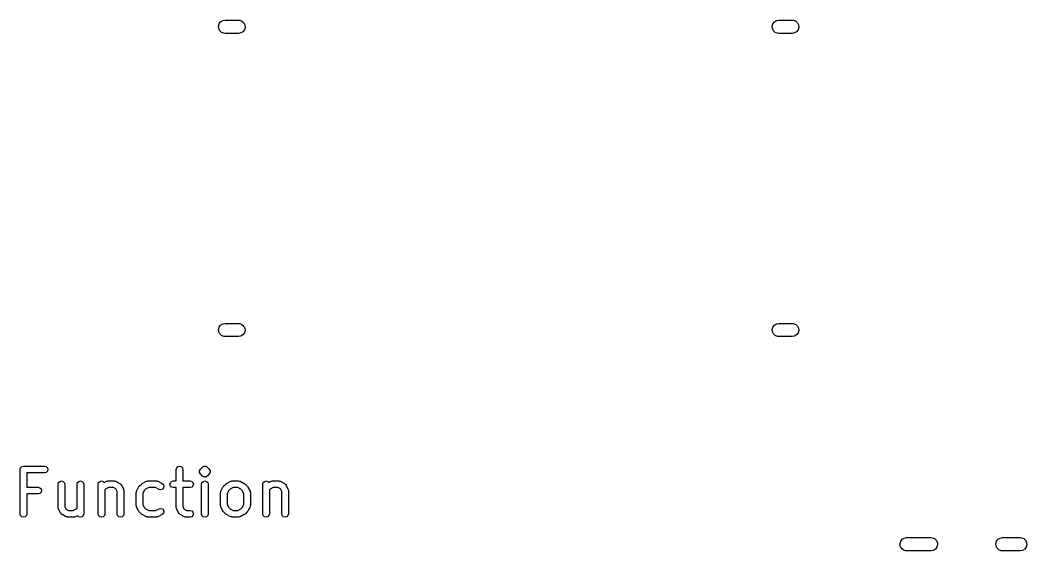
# Model space of a CAD drawing. Extents: x 0.14 to 1.97, y 0.72 to 5.
# Drawn here: x 0.155 to 1.945, y 1.867 to 2.811 of the extents above; entities that cross this region are included whole.
import ezdxf

# ---------------------------------------------------------------- set-up
doc = ezdxf.new("R2010")
doc.units = 0
doc.header["$MEASUREMENT"] = 0
doc.layers.add('BLACK', color=7, linetype='CONTINUOUS')

msp = doc.modelspace()

# ---------------------------------------------------------------- linework, layer by layer
at = {"layer": 'BLACK', "linetype": 'CONTINUOUS'}
for p, q in [((0.511751, 2.80796), (0.515433, 2.81023)), ((0.515433, 2.81023), (0.519685, 2.81102)), ((0.519685, 2.81102), (0.543307, 2.81102)), ((0.543307, 2.81102), (0.545601, 2.8108)), ((0.545601, 2.8108), (0.549618, 2.8092)), ((1.496, 2.80796), (1.49969, 2.81023)), ((1.49969, 2.81023), (1.50394, 2.81102)), ((1.50394, 2.81102), (1.52756, 2.81102)), ((1.52756, 2.81102), (1.52985, 2.8108)), ((1.52985, 2.8108), (1.53387, 2.8092)), ((0.50793, 2.80037), (0.509133, 2.80452)), ((0.508304, 2.79606), (0.50793, 2.80037)), ((0.510203, 2.79217), (0.508304, 2.79606)), ((0.509133, 2.80452), (0.511751, 2.80796)), ((0.513374, 2.78923), (0.510203, 2.79217)), ((0.549618, 2.8092), (0.552789, 2.80625)), ((0.553859, 2.79391), (0.551241, 2.79046)), ((0.552789, 2.80625), (0.554689, 2.80237)), ((0.555062, 2.79806), (0.553859, 2.79391)), ((0.554689, 2.80237), (0.555062, 2.79806)), ((1.49218, 2.80037), (1.49339, 2.80452)), ((1.49256, 2.79606), (1.49218, 2.80037)), ((1.49445, 2.79217), (1.49256, 2.79606)), ((1.49339, 2.80452), (1.496, 2.80796)), ((1.49763, 2.78923), (1.49445, 2.79217)), ((1.53387, 2.8092), (1.53704, 2.80625)), ((1.53811, 2.79391), (1.53549, 2.79046)), ((1.53704, 2.80625), (1.53894, 2.80237)), ((1.53931, 2.79806), (1.53811, 2.79391)), ((1.53894, 2.80237), (1.53931, 2.79806)), ((0.517391, 2.78763), (0.513374, 2.78923)), ((0.519685, 2.7874), (0.517391, 2.78763)), ((0.543307, 2.7874), (0.519685, 2.7874)), ((0.547559, 2.78819), (0.543307, 2.7874)), ((0.551241, 2.79046), (0.547559, 2.78819)), ((1.50164, 2.78763), (1.49763, 2.78923)), ((1.50394, 2.7874), (1.50164, 2.78763)), ((1.52756, 2.7874), (1.50394, 2.7874)), ((1.53181, 2.78819), (1.52756, 2.7874)), ((1.53549, 2.79046), (1.53181, 2.78819)), ((0.50793, 2.261), (0.509133, 2.26515)), ((0.508304, 2.25669), (0.50793, 2.261)), ((0.510203, 2.2528), (0.508304, 2.25669)), ((0.509133, 2.26515), (0.511751, 2.26859)), ((0.511751, 2.26859), (0.515433, 2.27086)), ((0.515433, 2.27086), (0.519685, 2.27165)), ((0.519685, 2.27165), (0.543307, 2.27165)), ((0.543307, 2.27165), (0.545601, 2.27143)), ((0.545601, 2.27143), (0.549618, 2.26983)), ((0.549618, 2.26983), (0.552789, 2.26688)), ((0.552789, 2.26688), (0.554689, 2.263)), ((0.555062, 2.25869), (0.553859, 2.25454)), ((0.554689, 2.263), (0.555062, 2.25869)), ((1.49218, 2.261), (1.49339, 2.26515)), ((1.49256, 2.25669), (1.49218, 2.261)), ((1.49445, 2.2528), (1.49256, 2.25669)), ((1.49339, 2.26515), (1.496, 2.26859)), ((1.496, 2.26859), (1.49969, 2.27086)), ((1.49969, 2.27086), (1.50394, 2.27165)), ((1.50394, 2.27165), (1.52756, 2.27165)), ((1.52756, 2.27165), (1.52985, 2.27143)), ((1.52985, 2.27143), (1.53387, 2.26983)), ((1.53387, 2.26983), (1.53704, 2.26688)), ((1.53704, 2.26688), (1.53894, 2.263)), ((1.53931, 2.25869), (1.53811, 2.25454)), ((1.53894, 2.263), (1.53931, 2.25869)), ((0.513374, 2.24986), (0.510203, 2.2528)), ((0.517391, 2.24826), (0.513374, 2.24986)), ((0.519685, 2.24803), (0.517391, 2.24826)), ((0.543307, 2.24803), (0.519685, 2.24803)), ((0.547559, 2.24882), (0.543307, 2.24803)), ((0.551241, 2.25109), (0.547559, 2.24882)), ((0.553859, 2.25454), (0.551241, 2.25109)), ((1.49763, 2.24986), (1.49445, 2.2528)), ((1.50164, 2.24826), (1.49763, 2.24986)), ((1.50394, 2.24803), (1.50164, 2.24826)), ((1.52756, 2.24803), (1.50394, 2.24803)), ((1.53181, 2.24882), (1.52756, 2.24803)), ((1.53549, 2.25109), (1.53181, 2.24882)), ((1.53811, 2.25454), (1.53549, 2.25109)), ((0.155324, 2.01162), (0.156116, 2.01458)), ((0.155324, 1.93288), (0.155324, 2.01162)), ((0.156116, 2.01458), (0.158277, 2.01674)), ((0.158277, 2.01674), (0.16123, 2.01753)), ((0.16123, 2.01753), (0.198725, 2.01753)), ((0.198725, 2.00572), (0.167135, 2.00572)), ((0.167135, 2.00572), (0.167135, 1.98003)), ((0.198725, 2.01753), (0.201678, 2.01674)), ((0.201678, 2.00651), (0.198725, 2.00572)), ((0.201678, 2.01674), (0.203839, 2.01458)), ((0.203839, 2.00867), (0.201678, 2.00651)), ((0.203839, 2.01458), (0.204631, 2.01162)), ((0.204631, 2.01162), (0.203839, 2.00867)), ((0.43279, 2.01162), (0.433581, 2.01458)), ((0.43279, 1.99128), (0.43279, 2.01162)), ((0.433581, 2.01458), (0.435742, 2.01674)), ((0.435742, 2.01674), (0.438695, 2.01753)), ((0.438695, 2.01753), (0.441648, 2.01674)), ((0.441648, 2.01674), (0.443809, 2.01458)), ((0.443809, 2.01458), (0.444601, 2.01162)), ((0.444601, 2.01162), (0.444601, 1.99128)), ((0.474236, 2.0094), (0.475764, 2.01205)), ((0.474236, 2.00635), (0.474236, 2.0094)), ((0.475118, 2.00482), (0.474236, 2.00635)), ((0.475764, 2.0037), (0.475118, 2.00482)), ((0.475764, 2.01205), (0.479514, 2.0158)), ((0.479514, 2.0158), (0.480187, 2.01619)), ((0.479514, 2.0158), (0.479514, 2.0158)), ((0.479514, 2.0158), (0.479514, 2.0158)), ((0.480187, 2.01619), (0.480737, 2.01674)), ((0.480737, 2.01674), (0.481488, 2.01694)), ((0.481488, 2.01694), (0.482161, 2.01733)), ((0.482161, 2.01733), (0.482939, 2.01733)), ((0.482939, 2.01733), (0.48369, 2.01753)), ((0.48369, 2.01753), (0.48444, 2.01733)), ((0.48444, 2.01733), (0.485218, 2.01733)), ((0.485218, 2.01733), (0.485891, 2.01694)), ((0.485891, 2.01694), (0.486642, 2.01674)), ((0.486642, 2.01674), (0.487192, 2.01619)), ((0.487192, 2.01619), (0.487865, 2.0158)), ((0.487865, 2.0158), (0.487865, 2.0158)), ((0.487865, 2.0158), (0.491615, 2.01205)), ((0.491615, 2.01205), (0.493143, 2.0094)), ((0.493143, 2.00635), (0.491615, 2.0037)), ((0.493143, 2.0094), (0.493143, 2.00635)), ((0.222816, 1.98538), (0.223607, 1.98833)), ((0.223607, 1.98833), (0.225769, 1.99049)), ((0.225769, 1.99049), (0.228721, 1.99128)), ((0.228721, 1.99128), (0.231674, 1.99049)), ((0.231674, 1.99049), (0.233836, 1.98833)), ((0.233836, 1.98833), (0.234627, 1.98538)), ((0.256562, 1.98538), (0.257353, 1.98833)), ((0.257353, 1.98833), (0.259514, 1.99049)), ((0.259514, 1.99049), (0.262467, 1.99128)), ((0.262467, 1.99128), (0.26542, 1.99049)), ((0.26542, 1.99049), (0.267581, 1.98833)), ((0.267581, 1.98833), (0.268373, 1.98538)), ((0.294057, 1.98538), (0.294848, 1.98833)), ((0.294848, 1.98833), (0.29701, 1.99049)), ((0.29701, 1.99049), (0.299962, 1.99128)), ((0.299962, 1.99128), (0.302915, 1.99049)), ((0.302915, 1.99049), (0.304688, 1.98872)), ((0.304688, 1.98872), (0.30857, 1.99066)), ((0.30857, 1.99066), (0.3099, 1.99093)), ((0.3099, 1.99093), (0.311211, 1.99128)), ((0.311211, 1.99128), (0.32246, 1.99128)), ((0.32246, 1.99128), (0.323771, 1.99093)), ((0.323771, 1.99093), (0.325101, 1.99066)), ((0.325101, 1.99066), (0.3326, 1.98691)), ((0.3326, 1.98691), (0.33287, 1.98667)), ((0.33287, 1.98667), (0.333213, 1.98656)), ((0.333213, 1.98656), (0.334, 1.98567)), ((0.371601, 1.98628), (0.372312, 1.98691)), ((0.372312, 1.98691), (0.379811, 1.99066)), ((0.379811, 1.99066), (0.381141, 1.99093)), ((0.381141, 1.99093), (0.382452, 1.99128)), ((0.382452, 1.99128), (0.39745, 1.99128)), ((0.39745, 1.99128), (0.398761, 1.99093)), ((0.398761, 1.99093), (0.400091, 1.99066)), ((0.400091, 1.99066), (0.40759, 1.98691)), ((0.40759, 1.98691), (0.409878, 1.98488)), ((0.421541, 1.98538), (0.422332, 1.98833)), ((0.422332, 1.98833), (0.424494, 1.99049)), ((0.424494, 1.99049), (0.427447, 1.99128)), ((0.427447, 1.99128), (0.43279, 1.99128)), ((0.444601, 1.99128), (0.457443, 1.99128)), ((0.457443, 1.99128), (0.460396, 1.99049)), ((0.460396, 1.99049), (0.462557, 1.98833)), ((0.462557, 1.98833), (0.463348, 1.98538)), ((0.479514, 1.99995), (0.475764, 2.0037)), ((0.477784, 1.98538), (0.478575, 1.98833)), ((0.478575, 1.98833), (0.480737, 1.99049)), ((0.480187, 1.99956), (0.479514, 1.99995)), ((0.480737, 1.99901), (0.480187, 1.99956)), ((0.481488, 1.99881), (0.480737, 1.99901)), ((0.480737, 1.99049), (0.48369, 1.99128)), ((0.482161, 1.99842), (0.481488, 1.99881)), ((0.482939, 1.99842), (0.482161, 1.99842)), ((0.48369, 1.99822), (0.482939, 1.99842)), ((0.484441, 1.99842), (0.48369, 1.99822)), ((0.48369, 1.99128), (0.486642, 1.99049)), ((0.485218, 1.99842), (0.484441, 1.99842)), ((0.485891, 1.99881), (0.485218, 1.99842)), ((0.486642, 1.99901), (0.485891, 1.99881)), ((0.487192, 1.99956), (0.486642, 1.99901)), ((0.486642, 1.99049), (0.488804, 1.98833)), ((0.487865, 1.99995), (0.487192, 1.99956)), ((0.491615, 2.0037), (0.487865, 1.99995)), ((0.488804, 1.98833), (0.489595, 1.98538)), ((0.491615, 2.0037), (0.491615, 2.0037)), ((0.521582, 1.98628), (0.522293, 1.98691)), ((0.522293, 1.98691), (0.529792, 1.99066)), ((0.529792, 1.99066), (0.531122, 1.99093)), ((0.531122, 1.99093), (0.532433, 1.99128)), ((0.532433, 1.99128), (0.543682, 1.99128)), ((0.543682, 1.99128), (0.544993, 1.99093)), ((0.544993, 1.99093), (0.546323, 1.99066)), ((0.546323, 1.99066), (0.553822, 1.98691)), ((0.553822, 1.98691), (0.554534, 1.98628)), ((0.58652, 1.98538), (0.587312, 1.98833)), ((0.587312, 1.98833), (0.589473, 1.99049)), ((0.589473, 1.99049), (0.592426, 1.99128)), ((0.592426, 1.99128), (0.595379, 1.99049)), ((0.595379, 1.99049), (0.597152, 1.98872)), ((0.597152, 1.98872), (0.601034, 1.99066)), ((0.601034, 1.99066), (0.602363, 1.99093)), ((0.602363, 1.99093), (0.603675, 1.99128)), ((0.603675, 1.99128), (0.614923, 1.99128)), ((0.614923, 1.99128), (0.616234, 1.99093)), ((0.616234, 1.99093), (0.617564, 1.99066)), ((0.617564, 1.99066), (0.625063, 1.98691)), ((0.625063, 1.98691), (0.625333, 1.98667)), ((0.625333, 1.98667), (0.625676, 1.98656)), ((0.625676, 1.98656), (0.626463, 1.98567)), ((0.167135, 1.98003), (0.187477, 1.98003)), ((0.187477, 1.98003), (0.190429, 1.97924)), ((0.190429, 1.96901), (0.187477, 1.96822)), ((0.190429, 1.97924), (0.192591, 1.97708)), ((0.192591, 1.97118), (0.190429, 1.96901)), ((0.192591, 1.97708), (0.193382, 1.97413)), ((0.193382, 1.97413), (0.192591, 1.97118)), ((0.222816, 1.94413), (0.222816, 1.98538)), ((0.234627, 1.98538), (0.234627, 1.94553)), ((0.256562, 1.94283), (0.256562, 1.98538)), ((0.268373, 1.98538), (0.268373, 1.93288)), ((0.294057, 1.93288), (0.294057, 1.98538)), ((0.30721, 1.97677), (0.305868, 1.97543)), ((0.305868, 1.97543), (0.305868, 1.93288)), ((0.312605, 1.97947), (0.30721, 1.97677)), ((0.321066, 1.97947), (0.312605, 1.97947)), ((0.325557, 1.97723), (0.321066, 1.97947)), ((0.327803, 1.97273), (0.325557, 1.97723)), ((0.327803, 1.93288), (0.327803, 1.97273)), ((0.334, 1.98567), (0.334887, 1.98488)), ((0.334887, 1.98488), (0.335001, 1.98454)), ((0.335001, 1.98454), (0.335241, 1.98427)), ((0.335241, 1.98427), (0.33899, 1.97677)), ((0.33899, 1.97677), (0.339262, 1.97544)), ((0.339262, 1.97544), (0.339614, 1.97413)), ((0.339614, 1.97413), (0.339614, 1.93288)), ((0.361549, 1.97038), (0.3619, 1.97169)), ((0.361549, 1.94788), (0.361549, 1.97038)), ((0.3619, 1.97169), (0.362172, 1.97302)), ((0.362172, 1.97302), (0.365922, 1.98052)), ((0.365922, 1.98052), (0.366552, 1.98123)), ((0.366552, 1.98123), (0.367028, 1.98205)), ((0.367028, 1.98205), (0.370777, 1.9858)), ((0.370777, 1.9858), (0.371601, 1.98628)), ((0.376057, 1.97438), (0.37336, 1.96898)), ((0.37336, 1.96898), (0.37336, 1.94928)), ((0.378451, 1.97677), (0.376057, 1.97438)), ((0.383846, 1.97947), (0.378451, 1.97677)), ((0.396056, 1.97947), (0.383846, 1.97947)), ((0.402308, 1.97635), (0.396056, 1.97947)), ((0.405303, 1.97573), (0.402308, 1.97635)), ((0.408203, 1.9767), (0.405303, 1.97573)), ((0.410231, 1.97899), (0.408203, 1.9767)), ((0.409878, 1.98488), (0.410844, 1.98198)), ((0.410844, 1.98198), (0.410231, 1.97899)), ((0.422332, 1.98242), (0.421541, 1.98538)), ((0.424494, 1.98026), (0.422332, 1.98242)), ((0.427447, 1.97947), (0.424494, 1.98026)), ((0.43279, 1.97947), (0.427447, 1.97947)), ((0.43279, 1.94413), (0.43279, 1.97947)), ((0.457443, 1.97947), (0.444601, 1.97947)), ((0.444601, 1.97947), (0.444601, 1.94553)), ((0.460396, 1.98026), (0.457443, 1.97947)), ((0.462557, 1.98242), (0.460396, 1.98026)), ((0.463348, 1.98538), (0.462557, 1.98242)), ((0.477784, 1.93288), (0.477784, 1.98538)), ((0.489595, 1.98538), (0.489595, 1.93288)), ((0.51153, 1.97038), (0.511881, 1.97169)), ((0.51153, 1.94788), (0.51153, 1.97038)), ((0.511881, 1.97169), (0.512153, 1.97302)), ((0.512153, 1.97302), (0.515903, 1.98052)), ((0.515903, 1.98052), (0.516534, 1.98123)), ((0.516534, 1.98123), (0.517009, 1.98205)), ((0.517009, 1.98205), (0.520759, 1.9858)), ((0.520759, 1.9858), (0.521582, 1.98628)), ((0.526038, 1.97438), (0.523341, 1.96898)), ((0.523341, 1.96898), (0.523341, 1.94928)), ((0.528433, 1.97677), (0.526038, 1.97438)), ((0.533828, 1.97947), (0.528433, 1.97677)), ((0.542288, 1.97947), (0.533828, 1.97947)), ((0.547683, 1.97677), (0.542288, 1.97947)), ((0.550077, 1.97438), (0.547683, 1.97677)), ((0.552775, 1.96898), (0.550077, 1.97438)), ((0.552775, 1.94928), (0.552775, 1.96898)), ((0.554534, 1.98628), (0.555357, 1.9858)), ((0.555357, 1.9858), (0.559106, 1.98205)), ((0.559106, 1.98205), (0.559582, 1.98123)), ((0.559582, 1.98123), (0.560213, 1.98052)), ((0.560213, 1.98052), (0.563962, 1.97302)), ((0.563962, 1.97302), (0.564234, 1.97169)), ((0.564234, 1.97169), (0.564586, 1.97038)), ((0.564586, 1.97038), (0.564586, 1.94788)), ((0.58652, 1.93288), (0.58652, 1.98538)), ((0.599674, 1.97677), (0.598331, 1.97543)), ((0.598331, 1.97543), (0.598331, 1.93288)), ((0.605069, 1.97947), (0.599674, 1.97677)), ((0.613529, 1.97947), (0.605069, 1.97947)), ((0.61802, 1.97723), (0.613529, 1.97947)), ((0.620266, 1.97273), (0.61802, 1.97723)), ((0.620266, 1.93288), (0.620266, 1.97273)), ((0.626463, 1.98567), (0.62735, 1.98488)), ((0.62735, 1.98488), (0.627465, 1.98454)), ((0.627465, 1.98454), (0.627704, 1.98427)), ((0.627704, 1.98427), (0.631454, 1.97677)), ((0.631454, 1.97677), (0.631726, 1.97544)), ((0.631726, 1.97544), (0.632077, 1.97413)), ((0.632077, 1.97413), (0.632077, 1.93288)), ((0.187477, 1.96822), (0.167135, 1.96822)), ((0.167135, 1.96822), (0.167135, 1.93288)), ((0.156116, 1.92993), (0.155324, 1.93288)), ((0.167135, 1.93288), (0.166344, 1.92993)), ((0.223167, 1.94282), (0.222816, 1.94413)), ((0.223439, 1.94149), (0.223167, 1.94282)), ((0.227189, 1.93399), (0.223439, 1.94149)), ((0.227428, 1.93372), (0.227189, 1.93399)), ((0.227543, 1.93338), (0.227428, 1.93372)), ((0.22843, 1.93259), (0.227543, 1.93338)), ((0.234627, 1.94553), (0.236873, 1.94103)), ((0.236873, 1.94103), (0.241364, 1.93879)), ((0.241364, 1.93879), (0.249824, 1.93879)), ((0.249824, 1.93879), (0.255219, 1.94149)), ((0.255219, 1.94149), (0.256562, 1.94283)), ((0.268373, 1.93288), (0.267581, 1.92993)), ((0.294848, 1.92993), (0.294057, 1.93288)), ((0.305868, 1.93288), (0.305077, 1.92993)), ((0.328594, 1.92993), (0.327803, 1.93288)), ((0.339614, 1.93288), (0.338823, 1.92993)), ((0.3619, 1.94657), (0.361549, 1.94788)), ((0.362172, 1.94524), (0.3619, 1.94657)), ((0.365922, 1.93774), (0.362172, 1.94524)), ((0.366552, 1.93703), (0.365922, 1.93774)), ((0.367028, 1.93621), (0.366552, 1.93703)), ((0.370777, 1.93246), (0.367028, 1.93621)), ((0.37336, 1.94928), (0.376057, 1.94388)), ((0.376057, 1.94388), (0.378451, 1.94149)), ((0.378451, 1.94149), (0.383846, 1.93879)), ((0.383846, 1.93879), (0.396056, 1.93879)), ((0.396056, 1.93879), (0.402308, 1.94192)), ((0.402308, 1.94192), (0.405303, 1.94253)), ((0.405303, 1.94253), (0.408203, 1.94156)), ((0.409878, 1.93338), (0.40759, 1.93135)), ((0.408203, 1.94156), (0.410231, 1.93927)), ((0.410844, 1.93628), (0.409878, 1.93338)), ((0.410231, 1.93927), (0.410844, 1.93628)), ((0.433141, 1.94282), (0.43279, 1.94413)), ((0.433413, 1.94149), (0.433141, 1.94282)), ((0.437163, 1.93399), (0.433413, 1.94149)), ((0.437402, 1.93372), (0.437163, 1.93399)), ((0.437516, 1.93338), (0.437402, 1.93372)), ((0.438404, 1.93259), (0.437516, 1.93338)), ((0.444601, 1.94553), (0.446846, 1.94103)), ((0.446846, 1.94103), (0.451338, 1.93879)), ((0.451338, 1.93879), (0.457443, 1.93879)), ((0.457443, 1.93879), (0.460396, 1.938)), ((0.460396, 1.938), (0.462557, 1.93584)), ((0.462557, 1.93584), (0.463348, 1.93288)), ((0.463348, 1.93288), (0.462557, 1.92993)), ((0.478575, 1.92993), (0.477784, 1.93288)), ((0.489595, 1.93288), (0.488804, 1.92993)), ((0.511881, 1.94657), (0.51153, 1.94788)), ((0.512153, 1.94524), (0.511881, 1.94657)), ((0.515903, 1.93774), (0.512153, 1.94524)), ((0.516534, 1.93703), (0.515903, 1.93774)), ((0.517009, 1.93621), (0.516534, 1.93703)), ((0.520759, 1.93246), (0.517009, 1.93621)), ((0.523341, 1.94928), (0.526038, 1.94388)), ((0.526038, 1.94388), (0.528433, 1.94149)), ((0.528433, 1.94149), (0.533828, 1.93879)), ((0.533828, 1.93879), (0.542288, 1.93879)), ((0.542288, 1.93879), (0.547683, 1.94149)), ((0.547683, 1.94149), (0.550077, 1.94388)), ((0.550077, 1.94388), (0.552775, 1.94928)), ((0.559106, 1.93621), (0.555357, 1.93246)), ((0.559582, 1.93703), (0.559106, 1.93621)), ((0.560213, 1.93774), (0.559582, 1.93703)), ((0.563962, 1.94524), (0.560213, 1.93774)), ((0.564234, 1.94657), (0.563962, 1.94524)), ((0.564586, 1.94788), (0.564234, 1.94657)), ((0.587312, 1.92993), (0.58652, 1.93288)), ((0.598331, 1.93288), (0.59754, 1.92993)), ((0.621057, 1.92993), (0.620266, 1.93288)), ((0.632077, 1.93288), (0.631286, 1.92993)), ((0.158277, 1.92777), (0.156116, 1.92993)), ((0.16123, 1.92698), (0.158277, 1.92777)), ((0.164183, 1.92777), (0.16123, 1.92698)), ((0.166344, 1.92993), (0.164183, 1.92777)), ((0.229217, 1.9317), (0.22843, 1.93259)), ((0.22956, 1.93159), (0.229217, 1.9317)), ((0.22983, 1.93135), (0.22956, 1.93159)), ((0.237329, 1.9276), (0.22983, 1.93135)), ((0.238659, 1.92733), (0.237329, 1.9276)), ((0.23997, 1.92698), (0.238659, 1.92733)), ((0.251219, 1.92698), (0.23997, 1.92698)), ((0.25253, 1.92733), (0.251219, 1.92698)), ((0.25386, 1.9276), (0.25253, 1.92733)), ((0.257741, 1.92954), (0.25386, 1.9276)), ((0.259514, 1.92777), (0.257741, 1.92954)), ((0.262467, 1.92698), (0.259514, 1.92777)), ((0.26542, 1.92777), (0.262467, 1.92698)), ((0.267581, 1.92993), (0.26542, 1.92777)), ((0.29701, 1.92777), (0.294848, 1.92993)), ((0.299962, 1.92698), (0.29701, 1.92777)), ((0.302915, 1.92777), (0.299962, 1.92698)), ((0.305077, 1.92993), (0.302915, 1.92777)), ((0.330756, 1.92777), (0.328594, 1.92993)), ((0.333708, 1.92698), (0.330756, 1.92777)), ((0.336661, 1.92777), (0.333708, 1.92698)), ((0.338823, 1.92993), (0.336661, 1.92777)), ((0.371601, 1.93198), (0.370777, 1.93246)), ((0.372312, 1.93135), (0.371601, 1.93198)), ((0.379811, 1.9276), (0.372312, 1.93135)), ((0.381141, 1.92733), (0.379811, 1.9276)), ((0.382452, 1.92698), (0.381141, 1.92733)), ((0.39745, 1.92698), (0.382452, 1.92698)), ((0.398761, 1.92733), (0.39745, 1.92698)), ((0.400091, 1.9276), (0.398761, 1.92733)), ((0.40759, 1.93135), (0.400091, 1.9276)), ((0.439191, 1.9317), (0.438404, 1.93259)), ((0.439533, 1.93159), (0.439191, 1.9317)), ((0.439804, 1.93135), (0.439533, 1.93159)), ((0.447303, 1.9276), (0.439804, 1.93135)), ((0.448633, 1.92733), (0.447303, 1.9276)), ((0.449944, 1.92698), (0.448633, 1.92733)), ((0.457443, 1.92698), (0.449944, 1.92698)), ((0.460396, 1.92777), (0.457443, 1.92698)), ((0.462557, 1.92993), (0.460396, 1.92777)), ((0.480737, 1.92777), (0.478575, 1.92993)), ((0.48369, 1.92698), (0.480737, 1.92777)), ((0.486642, 1.92777), (0.48369, 1.92698)), ((0.488804, 1.92993), (0.486642, 1.92777)), ((0.521582, 1.93198), (0.520759, 1.93246)), ((0.522293, 1.93135), (0.521582, 1.93198)), ((0.529792, 1.9276), (0.522293, 1.93135)), ((0.531122, 1.92733), (0.529792, 1.9276)), ((0.532433, 1.92698), (0.531122, 1.92733)), ((0.543682, 1.92698), (0.532433, 1.92698)), ((0.544993, 1.92733), (0.543682, 1.92698)), ((0.546323, 1.9276), (0.544993, 1.92733)), ((0.553822, 1.93135), (0.546323, 1.9276)), ((0.554534, 1.93198), (0.553822, 1.93135)), ((0.555357, 1.93246), (0.554534, 1.93198)), ((0.589473, 1.92777), (0.587312, 1.92993)), ((0.592426, 1.92698), (0.589473, 1.92777)), ((0.595379, 1.92777), (0.592426, 1.92698)), ((0.59754, 1.92993), (0.595379, 1.92777)), ((0.623219, 1.92777), (0.621057, 1.92993)), ((0.626172, 1.92698), (0.623219, 1.92777)), ((0.629124, 1.92777), (0.626172, 1.92698)), ((0.631286, 1.92993), (0.629124, 1.92777)), ((1.71935, 1.87989), (1.72055, 1.88405)), ((1.71972, 1.87558), (1.71935, 1.87989)), ((1.72055, 1.88405), (1.72317, 1.88749)), ((1.72317, 1.88749), (1.72685, 1.88976)), ((1.72685, 1.88976), (1.7311, 1.89055)), ((1.7311, 1.89055), (1.77441, 1.89055)), ((1.77441, 1.89055), (1.7767, 1.89033)), ((1.7767, 1.89033), (1.78072, 1.88872)), ((1.78072, 1.88872), (1.78389, 1.88578)), ((1.78389, 1.88578), (1.78579, 1.8819)), ((1.78579, 1.8819), (1.78616, 1.87759)), ((1.88982, 1.87989), (1.89102, 1.88405)), ((1.89019, 1.87558), (1.88982, 1.87989)), ((1.89102, 1.88405), (1.89364, 1.88749)), ((1.89364, 1.88749), (1.89732, 1.88976)), ((1.89732, 1.88976), (1.90157, 1.89055)), ((1.90157, 1.89055), (1.93307, 1.89055)), ((1.93307, 1.89055), (1.93536, 1.89033)), ((1.93536, 1.89033), (1.93938, 1.88872)), ((1.93938, 1.88872), (1.94255, 1.88578)), ((1.94255, 1.88578), (1.94445, 1.8819)), ((1.94445, 1.8819), (1.94483, 1.87759)), ((1.72162, 1.8717), (1.71972, 1.87558)), ((1.72479, 1.86876), (1.72162, 1.8717)), ((1.72881, 1.86715), (1.72479, 1.86876)), ((1.7311, 1.86693), (1.72881, 1.86715)), ((1.77441, 1.86693), (1.7311, 1.86693)), ((1.77866, 1.86772), (1.77441, 1.86693)), ((1.78234, 1.86999), (1.77866, 1.86772)), ((1.78496, 1.87343), (1.78234, 1.86999)), ((1.78616, 1.87759), (1.78496, 1.87343)), ((1.89209, 1.8717), (1.89019, 1.87558)), ((1.89526, 1.86876), (1.89209, 1.8717)), ((1.89928, 1.86715), (1.89526, 1.86876)), ((1.90157, 1.86693), (1.89928, 1.86715)), ((1.93307, 1.86693), (1.90157, 1.86693)), ((1.93732, 1.86772), (1.93307, 1.86693)), ((1.941, 1.86999), (1.93732, 1.86772)), ((1.94362, 1.87343), (1.941, 1.86999)), ((1.94483, 1.87759), (1.94362, 1.87343))]:
    msp.add_line(p, q, dxfattribs=at)

doc.saveas('drawing.dxf')
